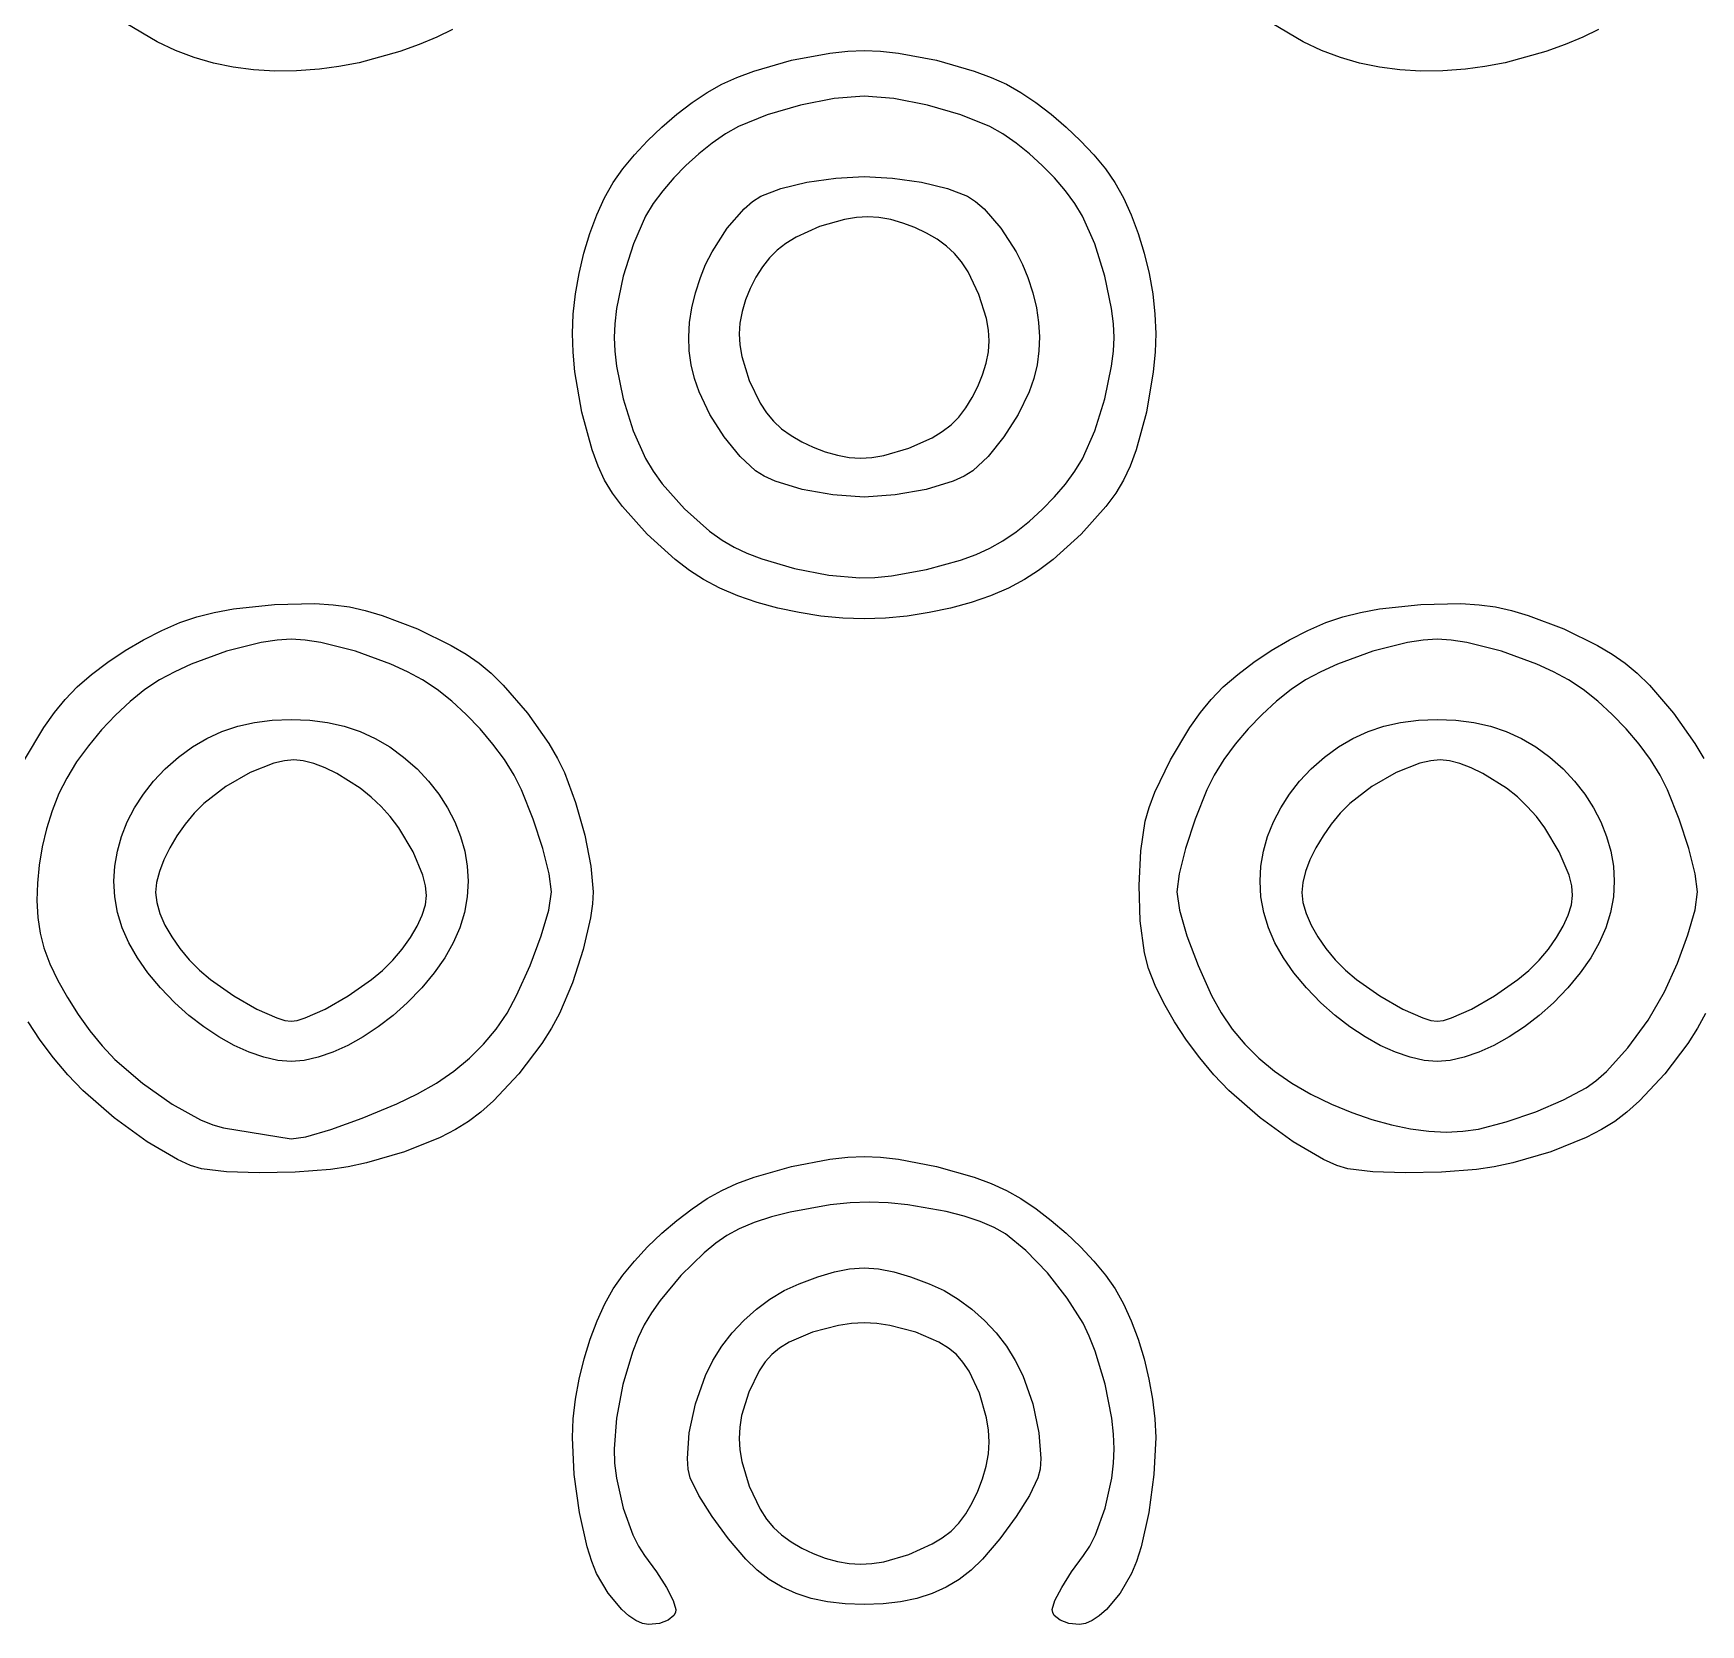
# Model space of a CAD drawing. Extents: x 94 to 886, y 19 to 528.
# Drawn here: x 454.2 to 684.8, y 18.6 to 238.7 of the extents above; entities that cross this region are included whole.
import ezdxf

# ---------------------------------------------------------------- set-up
doc = ezdxf.new("R2010")
doc.units = 0

msp = doc.modelspace()

# ---------------------------------------------------------------- linework, layer by layer
at = {"layer": 'Layer 1'}
for p, q in [((471.3451, 237.4841), (467.0686, 240.011546)), ((629.8667, 237.48415), (625.590252, 240.011596)), ((510.039842, 238.126133), (507.586427, 237.099608)), ((512.199318, 239.205041), (510.039842, 238.126133)), ((668.561486, 238.126183), (666.108084, 237.099658)), ((670.720942, 239.205091), (668.561486, 238.126183)), ((473.898581, 236.301006), (471.3451, 237.48411)), ((471.3451, 237.48411), (471.3451, 237.4841)), ((476.497041, 235.325447), (473.898581, 236.301006)), ((479.154305, 234.555125), (476.497041, 235.325447)), ((504.921824, 236.152571), (499.290068, 234.605372)), ((507.586427, 237.099608), (504.921824, 236.152571)), ((559.105659, 234.932139), (564.396756, 235.939035)), ((564.396756, 235.939035), (566.875413, 236.213185)), ((566.875413, 236.213185), (569.13515, 236.30884)), ((569.13515, 236.30884), (571.394881, 236.213185)), ((571.394881, 236.213185), (573.873534, 235.939035)), ((573.873534, 235.939035), (579.16463, 234.932139)), ((632.420185, 236.301056), (629.8667, 237.48416)), ((629.8667, 237.48416), (629.8667, 237.48415)), ((635.018655, 235.325497), (632.420185, 236.301056)), ((637.675931, 234.555175), (635.018655, 235.325497)), ((663.443487, 236.152621), (657.81172, 234.605422)), ((666.108084, 237.099658), (663.443487, 236.152621)), ((481.8842, 233.987735), (479.154305, 234.555125)), ((484.700551, 233.62097), (481.8842, 233.987735)), ((487.617184, 233.452523), (484.700551, 233.62097)), ((490.647925, 233.480089), (487.617184, 233.452523)), ((493.8066, 233.70136), (490.647925, 233.480089)), ((496.488422, 234.059416), (493.8066, 233.70136)), ((499.290068, 234.605372), (496.488422, 234.059416)), ((551.545707, 232.563647), (553.907807, 233.441934)), ((553.907807, 233.441934), (559.105659, 234.932139)), ((579.16463, 234.932139), (584.362486, 233.441934)), ((584.362486, 233.441934), (586.724589, 232.563647)), ((640.405837, 233.987785), (637.675931, 234.555175)), ((643.222195, 233.62102), (640.405837, 233.987785)), ((646.138827, 233.452573), (643.222195, 233.62102)), ((649.169554, 233.480139), (646.138827, 233.452573)), ((652.3282, 233.70141), (649.169554, 233.480139)), ((655.010053, 234.059466), (652.3282, 233.70141)), ((657.81172, 234.605422), (655.010053, 234.059466)), ((547.447846, 230.498988), (549.44915, 231.6222)), ((549.44915, 231.6222), (551.545707, 232.563647)), ((586.724589, 232.563647), (588.82115, 231.6222)), ((588.82115, 231.6222), (590.822469, 230.499004)), ((543.243691, 227.480351), (545.358829, 229.09979)), ((545.358829, 229.09979), (547.447846, 230.498988)), ((560.342664, 228.747639), (555.735165, 227.406019)), ((564.999481, 229.654144), (560.342664, 228.747639)), ((569.1351, 229.98708), (564.999481, 229.654144)), ((573.270712, 229.654144), (569.1351, 229.98708)), ((577.92754, 228.747639), (573.270712, 229.654144)), ((582.535048, 227.406019), (577.92754, 228.747639)), ((590.822469, 230.499004), (592.911499, 229.099815)), ((592.911499, 229.099815), (595.026647, 227.480381)), ((541.164026, 225.696415), (543.243691, 227.480351)), ((555.735165, 227.406019), (551.7475, 225.76774)), ((586.5227, 225.76774), (582.535048, 227.406019)), ((595.026647, 227.480381), (597.106319, 225.696445)), ((537.357485, 221.858032), (539.181427, 223.803727)), ((539.181427, 223.803727), (541.164026, 225.696415)), ((549.959903, 224.753605), (548.119728, 223.485586)), ((551.7475, 225.76774), (549.959903, 224.753605)), ((588.310285, 224.753611), (586.5227, 225.76774)), ((590.150452, 223.485594), (588.310285, 224.753611)), ((597.106319, 225.696445), (599.088919, 223.803754)), ((599.088919, 223.803754), (600.912854, 221.858052)), ((535.753796, 219.915075), (537.357485, 221.858032)), ((546.279583, 222.014451), (544.492077, 220.390969)), ((548.119728, 223.485586), (546.279583, 222.014451)), ((591.990588, 222.01446), (590.150452, 223.485594)), ((593.778082, 220.390976), (591.990588, 222.01446)), ((600.912854, 221.858052), (602.516529, 219.915086)), ((534.43195, 218.0306), (535.753796, 219.915075)), ((544.492077, 220.390969), (542.809818, 218.665908)), ((595.460322, 218.665913), (593.778082, 220.390976)), ((602.516529, 219.915086), (603.83835, 218.0306)), ((533.251297, 215.933418), (534.43195, 218.0306)), ((541.285413, 216.890037), (539.971471, 215.114125)), ((542.809818, 218.665908), (541.285413, 216.890037)), ((554.8374, 216.13824), (557.596506, 217.195465)), ((557.596506, 217.195465), (561.211849, 218.06124)), ((561.211849, 218.06124), (565.214317, 218.646222)), ((565.214317, 218.646222), (569.1348, 218.86107)), ((569.1348, 218.86107), (573.05526, 218.646222)), ((573.05526, 218.646222), (577.057729, 218.06124)), ((577.057729, 218.06124), (580.673083, 217.195465)), ((580.673083, 217.195465), (583.4322, 216.13824)), ((596.984697, 216.89004), (595.460322, 218.665913)), ((598.298593, 215.114126), (596.984697, 216.89004)), ((603.83835, 218.0306), (605.018949, 215.933437)), ((532.172722, 213.564738), (533.251297, 215.933418)), ((539.971471, 215.114125), (538.9206, 213.38894)), ((552.548035, 214.409715), (553.715719, 215.417632)), ((553.715719, 215.417632), (554.8374, 216.13824)), ((583.4322, 216.13824), (584.553917, 215.417645)), ((584.553917, 215.417645), (585.721627, 214.409738)), ((599.3494, 213.38894), (598.298593, 215.114126)), ((605.018949, 215.933437), (606.097467, 213.564771)), ((531.213189, 210.987326), (532.172722, 213.564738)), ((538.9206, 213.38894), (537.223021, 209.540588)), ((550.211573, 211.716191), (552.548035, 214.409715)), ((566.403997, 212.934633), (562.96554, 211.94564)), ((568.071443, 213.203907), (566.403997, 212.934633)), ((569.63588, 213.29786), (568.071443, 213.203907)), ((571.190098, 213.194042), (569.63588, 213.29786)), ((572.828249, 212.896495), (571.190098, 213.194042)), ((574.501023, 212.426082), (572.828249, 212.896495)), ((576.15911, 211.803665), (574.501023, 212.426082)), ((585.721627, 214.409738), (588.058111, 211.716221)), ((601.047039, 209.540602), (599.3494, 213.38894)), ((606.097467, 213.564771), (607.056949, 210.987365)), ((530.389664, 208.263944), (531.213189, 210.987326)), ((548.101831, 208.426141), (550.211573, 211.716191)), ((559.731428, 210.481912), (558.319413, 209.619219)), ((562.96554, 211.94564), (559.731428, 210.481912)), ((577.753199, 211.050107), (576.15911, 211.803665)), ((579.233981, 210.18627), (577.753199, 211.050107)), ((580.552144, 209.233017), (579.233981, 210.18627)), ((588.058111, 211.716221), (590.167835, 208.426164)), ((607.056949, 210.987365), (607.880437, 208.263985)), ((529.719112, 205.457356), (530.389664, 208.263944)), ((537.223021, 209.540588), (535.832841, 205.094041)), ((547.217549, 206.672568), (548.101831, 208.426141)), ((556.053786, 207.626917), (555.066029, 206.354814)), ((557.11258, 208.69448), (556.053786, 207.626917)), ((558.319413, 209.619219), (557.11258, 208.69448)), ((581.65838, 208.21121), (580.552144, 209.233017)), ((582.616561, 207.046548), (581.65838, 208.21121)), ((590.167835, 208.426164), (591.052094, 206.672581)), ((602.437262, 205.094056), (601.047039, 209.540602)), ((607.880437, 208.263985), (608.550978, 205.457394)), ((529.218499, 202.630327), (529.719112, 205.457356)), ((546.49263, 204.90804), (547.217549, 206.672568)), ((555.066029, 206.354814), (554.170926, 204.925762)), ((583.510465, 205.683868), (582.616561, 207.046548)), ((585.027178, 202.562743), (583.510465, 205.683868)), ((591.052094, 206.672581), (591.77698, 204.90804)), ((608.550978, 205.457394), (609.051614, 202.630357)), ((535.832841, 205.094041), (534.893526, 200.599894)), ((545.805086, 202.773121), (546.49263, 204.90804)), ((553.390094, 203.387353), (552.74515, 201.787178)), ((554.170926, 204.925762), (553.390094, 203.387353)), ((591.77698, 204.90804), (592.464622, 202.773137)), ((603.376605, 200.599902), (602.437262, 205.094056)), ((528.90479, 199.845621), (529.218499, 202.630327)), ((544.999415, 198.672169), (545.307375, 200.696803)), ((545.307375, 200.696803), (545.805086, 202.773121)), ((552.74515, 201.787178), (552.257711, 200.17283)), ((586.051992, 199.2444), (585.027178, 202.562743)), ((592.464622, 202.773137), (592.962404, 200.69683)), ((592.962404, 200.69683), (593.270406, 198.672201)), ((609.051614, 202.630357), (609.36539, 199.845637)), ((528.79495, 197.166), (528.90479, 199.845621)), ((534.637775, 198.50703), (534.54854, 196.60874)), ((534.893526, 200.599894), (534.637775, 198.50703)), ((544.881126, 196.6923), (544.999415, 198.672169)), ((551.949396, 198.5919), (551.84182, 197.09198)), ((552.257711, 200.17283), (551.949396, 198.5919)), ((586.331022, 197.635201), (586.051992, 199.2444)), ((593.270406, 198.672201), (593.388708, 196.692334)), ((603.632362, 198.507034), (603.376605, 200.599902)), ((603.7216, 196.60874), (603.632362, 198.507034)), ((609.36539, 199.845637), (609.47535, 197.166)), ((528.883894, 194.593555), (528.79495, 197.166)), ((534.54854, 196.60874), (534.637519, 194.710955)), ((544.952429, 194.75028), (544.881126, 196.6923)), ((551.84182, 197.09198), (551.939174, 195.582194)), ((586.320799, 194.625495), (586.42838, 196.12541)), ((586.42838, 196.12541), (586.331022, 197.635201)), ((593.388708, 196.692334), (593.31739, 194.750311)), ((603.632362, 194.710478), (603.7216, 196.60874)), ((609.47535, 197.166), (609.387584, 194.593558)), ((529.142967, 191.865049), (528.883894, 194.593555)), ((534.637519, 194.710955), (534.892534, 192.619476)), ((545.213242, 192.839192), (544.952429, 194.75028)), ((551.939174, 195.582194), (552.218193, 193.973007)), ((552.218193, 193.973007), (553.24298, 190.654701)), ((586.01247, 193.044577), (586.320799, 194.625495)), ((593.31739, 194.750311), (593.056533, 192.839216)), ((603.376605, 192.617629), (603.632362, 194.710478)), ((609.387584, 194.593558), (609.129056, 191.865054)), ((530.09845, 186.272721), (529.142967, 191.865049)), ((534.892534, 192.619476), (535.829152, 188.130361)), ((545.663486, 190.952118), (545.213242, 192.839192)), ((584.880046, 189.830091), (585.525012, 191.430246)), ((585.525012, 191.430246), (586.01247, 193.044577)), ((593.056533, 192.839216), (592.606216, 190.952131)), ((602.437262, 188.123476), (603.376605, 192.617629)), ((609.129056, 191.865054), (608.17335, 186.272729)), ((546.30308, 189.08214), (545.663486, 190.952118)), ((553.24298, 190.654701), (554.759685, 187.53361)), ((584.099192, 188.291701), (584.880046, 189.830091)), ((592.606216, 190.952131), (591.96652, 189.08214)), ((535.829152, 188.130361), (537.215347, 183.691235)), ((547.811615, 185.955245), (546.30308, 189.08214)), ((554.759685, 187.53361), (555.653601, 186.170941)), ((582.216299, 185.590571), (583.20407, 186.862665)), ((583.20407, 186.862665), (584.099192, 188.291701)), ((591.96652, 189.08214), (590.457985, 185.955251)), ((601.047039, 183.676906), (602.437262, 188.123476)), ((531.515296, 181.054758), (530.09845, 186.272721)), ((549.787671, 182.851506), (547.811615, 185.955245)), ((555.653601, 186.170941), (556.61181, 185.00628)), ((556.61181, 185.00628), (557.718049, 183.984468)), ((579.950614, 183.598256), (581.15741, 184.523)), ((581.15741, 184.523), (581.1575, 184.52301)), ((581.1575, 184.52301), (582.216299, 185.590571)), ((590.457985, 185.955251), (588.481929, 182.851514)), ((608.17335, 186.272729), (606.755494, 181.054764)), ((537.215347, 183.691235), (538.90807, 179.85194)), ((551.974862, 180.129684), (549.787671, 182.851506)), ((557.718049, 183.984468), (559.036214, 183.031203)), ((559.036214, 183.031203), (560.516995, 182.167348)), ((575.304591, 181.27179), (578.538637, 182.735553)), ((578.538637, 182.735553), (579.950614, 183.598256)), ((588.481929, 182.851514), (586.294738, 180.12969)), ((599.3494, 179.82854), (601.047039, 183.676906)), ((532.351072, 178.794207), (531.515296, 181.054758)), ((554.1168, 178.14854), (551.974862, 180.129684)), ((560.516995, 182.167348), (562.111084, 181.41377)), ((562.111084, 181.41377), (563.769169, 180.791333)), ((563.769169, 180.791333), (565.441942, 180.320903)), ((565.441942, 180.320903), (567.080092, 180.023343)), ((567.080092, 180.023343), (568.63431, 179.91952)), ((568.63431, 179.91952), (570.198746, 180.013478)), ((570.198746, 180.013478), (571.86618, 180.282763)), ((571.86618, 180.282763), (575.304591, 181.27179)), ((586.294738, 180.12969), (584.1528, 178.14854)), ((606.755494, 181.054764), (605.919279, 178.794211)), ((533.2474, 176.8769), (532.351072, 178.794207)), ((538.90807, 179.85194), (539.944841, 178.133264)), ((539.944841, 178.133264), (541.223349, 176.366888)), ((555.312466, 177.422345), (554.1161, 178.14854)), ((554.1161, 178.14854), (554.1168, 178.14854)), ((584.1528, 178.14854), (582.956464, 177.422345)), ((596.984702, 176.327481), (598.298595, 178.10338)), ((598.298595, 178.10338), (599.3494, 179.82854)), ((605.919279, 178.794211), (605.02275, 176.8769)), ((534.332305, 175.092879), (533.2474, 176.8769)), ((541.223349, 176.366888), (544.304617, 172.892291)), ((556.826574, 176.744871), (555.312466, 177.422345)), ((560.561639, 175.595393), (556.826574, 176.744871)), ((564.828534, 174.81872), (560.561639, 175.595393)), ((577.707315, 175.595393), (573.440426, 174.81872)), ((581.442371, 176.744871), (577.707315, 175.595393)), ((582.956464, 177.422345), (581.442371, 176.744871)), ((595.460333, 174.551614), (596.984702, 176.327481)), ((605.02275, 176.8769), (603.937873, 175.092864)), ((535.708486, 173.214309), (534.332305, 175.092879)), ((539.110071, 169.39927), (535.708486, 173.214309)), ((569.1345, 174.53347), (564.828534, 174.81872)), ((573.440426, 174.81872), (569.1345, 174.53347)), ((593.778098, 172.826554), (595.460333, 174.551614)), ((602.561705, 173.214281), (599.160112, 169.399225)), ((603.937873, 175.092864), (602.561705, 173.214281)), ((544.304617, 172.892291), (547.749962, 169.830669)), ((590.150469, 169.731945), (591.990606, 171.203073)), ((591.990606, 171.203073), (593.778098, 172.826554)), ((543.002946, 165.883271), (539.110071, 169.39927)), ((547.749962, 169.830669), (549.483566, 168.580511)), ((549.483566, 168.580511), (551.15747, 167.58454)), ((586.5227, 167.44984), (588.310297, 168.463943)), ((588.310297, 168.463943), (590.150469, 169.731945)), ((599.160112, 169.399225), (595.267214, 165.883231)), ((551.15747, 167.58454), (552.936467, 166.752358)), ((552.936467, 166.752358), (554.971344, 165.971604)), ((582.489427, 165.819966), (584.630184, 166.604365)), ((584.630184, 166.604365), (586.52267, 167.44977)), ((586.52267, 167.44977), (586.5227, 167.44984)), ((544.993239, 164.378501), (543.002946, 165.883271)), ((546.9379, 163.1178), (544.993239, 164.378501)), ((554.971344, 165.971604), (559.523275, 164.633999)), ((559.523275, 164.633999), (564.242328, 163.71097)), ((572.91739, 163.630665), (577.757837, 164.501833)), ((577.757837, 164.501833), (582.489427, 165.819966)), ((593.276913, 164.378477), (591.33225, 163.1178)), ((595.267214, 165.883231), (593.276913, 164.378477)), ((546.93795, 163.1178), (546.9379, 163.1178)), ((549.163546, 161.948088), (546.93795, 163.1178)), ((551.648987, 160.893479), (549.163546, 161.948088)), ((564.242328, 163.71097), (568.55757, 163.34176)), ((568.55757, 163.34176), (570.640558, 163.404974)), ((570.640558, 163.404974), (572.91739, 163.630665)), ((589.106664, 161.948088), (586.621235, 160.893479)), ((591.33225, 163.1178), (589.106664, 161.948088)), ((481.92304, 159.072068), (487.597072, 159.695096)), ((487.597072, 159.695096), (493.171599, 159.800911)), ((493.171599, 159.800911), (495.705076, 159.645841)), ((495.705076, 159.645841), (497.95391, 159.34464)), ((497.95391, 159.34464), (500.137607, 158.85674)), ((554.342785, 159.966566), (551.648987, 160.893479)), ((557.193456, 159.179944), (554.342785, 159.966566)), ((560.149514, 158.546205), (557.193456, 159.179944)), ((581.076786, 159.179944), (578.12074, 158.546205)), ((583.927446, 159.966566), (581.076786, 159.179944)), ((586.621235, 160.893479), (583.927446, 159.966566)), ((640.444959, 159.072088), (646.11905, 159.695116)), ((646.11905, 159.695116), (651.693616, 159.800931)), ((651.693616, 159.800931), (654.22709, 159.645861)), ((654.22709, 159.645861), (656.4759, 159.34466)), ((656.4759, 159.34466), (658.659574, 158.85676)), ((471.990157, 156.088207), (474.478416, 157.167626)), ((474.478416, 157.167626), (476.84221, 157.9767)), ((476.84221, 157.9767), (479.26518, 158.580622)), ((479.26518, 158.580622), (481.92304, 159.072068)), ((500.137607, 158.85674), (502.484414, 158.166516)), ((502.484414, 158.166516), (507.373352, 156.306774)), ((563.159473, 158.077942), (560.149514, 158.546205)), ((566.171847, 157.787749), (563.159473, 158.077942)), ((569.13515, 157.68822), (566.171847, 157.787749)), ((572.098436, 157.787749), (569.13515, 157.68822)), ((575.110795, 158.077942), (572.098436, 157.787749)), ((578.12074, 158.546205), (575.110795, 158.077942)), ((630.51205, 156.088227), (633.000306, 157.167646)), ((633.000306, 157.167646), (635.3641, 157.97672)), ((635.3641, 157.97672), (637.787079, 158.580642)), ((637.787079, 158.580642), (640.444959, 159.072088)), ((658.659574, 158.85676), (661.006369, 158.166536)), ((661.006369, 158.166536), (665.8953, 156.306794)), ((466.939044, 153.305682), (469.452133, 154.785281)), ((469.452133, 154.785281), (471.990157, 156.088207)), ((487.942915, 154.750119), (485.764416, 154.421755)), ((489.87459, 154.86469), (487.942915, 154.750119)), ((491.806254, 154.750119), (489.87459, 154.86469)), ((493.984744, 154.421755), (491.806254, 154.750119)), ((507.373352, 156.306774), (512.03272, 154.020767)), ((625.46095, 153.305702), (627.974031, 154.785301)), ((627.974031, 154.785301), (630.51205, 156.088227)), ((646.464662, 154.750199), (644.286181, 154.421835)), ((648.3963, 154.86477), (646.464662, 154.750199)), ((650.327937, 154.750199), (648.3963, 154.86477)), ((652.506419, 154.421835), (650.327937, 154.750199)), ((665.8953, 156.306794), (670.554656, 154.020787)), ((464.525587, 151.696249), (466.939044, 153.305682)), ((480.965316, 153.215735), (476.074028, 151.430805)), ((485.764416, 154.421755), (480.965316, 153.215735)), ((498.783834, 153.215735), (493.984744, 154.421755)), ((503.675127, 151.430805), (498.783834, 153.215735)), ((512.03272, 154.020767), (514.092562, 152.797713)), ((514.092562, 152.797713), (515.87451, 151.56385)), ((623.047506, 151.696269), (625.46095, 153.305702)), ((639.487075, 153.215815), (634.595756, 151.430885)), ((644.286181, 154.421835), (639.487075, 153.215815)), ((657.305525, 153.215815), (652.506419, 154.421835)), ((662.196844, 151.430885), (657.305525, 153.215815)), ((670.554656, 154.020787), (672.614482, 152.797733)), ((672.614482, 152.797733), (674.3964, 151.56387)), ((460.296371, 148.275221), (462.286464, 150.003817)), ((462.286464, 150.003817), (464.525587, 151.696249)), ((473.780294, 150.378803), (471.68729, 149.25114)), ((476.074028, 151.430805), (473.780294, 150.378803)), ((505.96887, 150.378803), (503.675127, 151.430805)), ((508.06189, 149.25114), (505.96887, 150.378803)), ((515.87451, 151.56385), (517.531961, 150.179878)), ((517.531961, 150.179878), (519.235014, 148.526595)), ((618.818331, 148.275241), (620.8084, 150.003837)), ((620.8084, 150.003837), (623.047506, 151.696269)), ((632.302009, 150.378883), (630.209, 149.25122)), ((634.595756, 151.430885), (632.302009, 150.378883)), ((664.490591, 150.378883), (662.196844, 151.430885)), ((666.5836, 149.25122), (664.490591, 150.378883)), ((674.3964, 151.56387), (676.053858, 150.179898)), ((676.053858, 150.179898), (677.756911, 148.526615)), ((458.63001, 146.5573), (460.296371, 148.275221)), ((469.669626, 147.911401), (467.621407, 146.268337)), ((471.68729, 149.25114), (469.669626, 147.911401)), ((510.063071, 147.927875), (508.06189, 149.25114)), ((512.093739, 146.31519), (510.063071, 147.927875)), ((519.235014, 148.526595), (522.583976, 144.660426)), ((617.152, 146.55732), (618.818331, 148.275241)), ((628.207805, 147.92795), (626.177131, 146.315266)), ((630.209, 149.25122), (628.207805, 147.92795)), ((668.584795, 147.927955), (666.5836, 149.25122)), ((670.615469, 146.31527), (668.584795, 147.927955)), ((677.756911, 148.526615), (681.105862, 144.660446)), ((457.148893, 144.728427), (458.63001, 146.5573)), ((467.621407, 146.268337), (465.597509, 144.383971)), ((514.097742, 144.475429), (512.093739, 146.31519)), ((615.670826, 144.728447), (617.152, 146.55732)), ((626.177131, 146.315266), (624.173129, 144.475508)), ((672.619471, 144.475509), (670.615469, 146.31527)), ((455.689699, 142.681801), (457.148893, 144.728427)), ((465.597509, 144.383971), (463.652807, 142.320326)), ((482.509156, 142.842173), (484.824367, 143.355606)), ((484.824367, 143.355606), (487.274678, 143.659484)), ((487.274678, 143.659484), (489.87464, 143.75951)), ((489.87464, 143.75951), (492.474577, 143.659484)), ((492.474577, 143.659484), (494.924865, 143.355606)), ((494.924865, 143.355606), (497.240056, 142.842173)), ((516.018925, 142.470933), (514.097742, 144.475429)), ((522.583976, 144.660426), (525.533505, 140.461994)), ((614.211505, 142.681821), (615.670826, 144.728447)), ((624.173129, 144.475508), (622.25195, 142.471016)), ((641.030821, 142.842253), (643.34603, 143.355686)), ((643.34603, 143.355686), (645.796339, 143.659564)), ((645.796339, 143.659564), (648.3963, 143.75959)), ((648.3963, 143.75959), (650.99629, 143.659564)), ((650.99629, 143.659564), (653.446612, 143.355686)), ((653.446612, 143.355686), (655.761823, 142.842253)), ((674.54065, 142.471012), (672.619471, 144.475509)), ((681.105862, 144.660446), (684.055383, 140.462014)), ((452.98691, 138.211845), (455.689699, 142.681801)), ((463.652807, 142.320326), (461.842179, 140.139427)), ((476.228621, 139.987534), (478.225833, 141.163839)), ((478.225833, 141.163839), (480.314495, 142.113485)), ((480.314495, 142.113485), (482.509156, 142.842173)), ((497.240056, 142.842173), (499.434701, 142.113485)), ((499.434701, 142.113485), (501.523351, 141.163839)), ((501.523351, 141.163839), (503.520557, 139.987534)), ((517.801135, 140.364043), (516.018925, 142.470933)), ((611.508412, 138.211865), (614.211505, 142.681821)), ((622.25195, 142.471016), (620.469746, 140.364131)), ((634.750289, 139.987614), (636.747502, 141.163919)), ((636.747502, 141.163919), (638.836163, 142.113565)), ((638.836163, 142.113565), (641.030821, 142.842253)), ((655.761823, 142.842253), (657.956475, 142.113565)), ((657.956475, 142.113565), (660.045124, 141.163919)), ((660.045124, 141.163919), (662.042325, 139.987614)), ((676.322854, 140.364123), (674.54065, 142.471012)), ((461.842179, 140.139427), (460.2205, 137.903297)), ((472.45034, 136.93214), (474.308306, 138.578868)), ((474.308306, 138.578868), (476.228621, 139.987534)), ((503.520557, 139.987534), (505.440869, 138.578868)), ((505.440869, 138.578868), (507.29884, 136.93214)), ((519.388218, 138.217103), (517.801135, 140.364043)), ((525.533505, 140.461994), (526.737267, 138.393383)), ((526.737267, 138.393383), (527.69571, 136.42795)), ((620.469746, 140.364131), (618.882669, 138.217193)), ((630.972, 136.93222), (632.829972, 138.578948)), ((632.829972, 138.578948), (634.750289, 139.987614)), ((662.042325, 139.987614), (663.962632, 138.578948)), ((663.962632, 138.578948), (665.8206, 136.93222)), ((677.909931, 138.217183), (676.322854, 140.364123)), ((684.055383, 140.462014), (685.259146, 138.393403)), ((460.2205, 137.903297), (458.842645, 135.67396)), ((470.857165, 135.247523), (472.45034, 136.93214)), ((484.224996, 136.41981), (480.858489, 134.496781)), ((487.501385, 137.719162), (484.224996, 136.41981)), ((488.977943, 138.072941), (487.501385, 137.719162)), ((490.27856, 138.19638), (488.977943, 138.072941)), ((491.570911, 138.064987), (490.27856, 138.19638)), ((493.02382, 137.688411), (491.570911, 138.064987)), ((494.587808, 137.093055), (493.02382, 137.688411)), ((496.213396, 136.305324), (494.587808, 137.093055)), ((499.451454, 134.25835), (496.213396, 136.305324)), ((507.29884, 136.93214), (508.892023, 135.247523)), ((520.724021, 136.092455), (519.388218, 138.217103)), ((521.75239, 134.05244), (520.724021, 136.092455)), ((527.69571, 136.42795), (529.238762, 132.286432)), ((609.342714, 133.700561), (611.508412, 138.211865)), ((617.54687, 136.092543), (616.5185, 134.05252)), ((618.882669, 138.217193), (617.54687, 136.092543)), ((629.378868, 135.247603), (630.972, 136.93222)), ((642.746662, 136.41989), (639.380139, 134.496861)), ((646.023055, 137.719242), (642.746662, 136.41989)), ((647.499603, 138.073021), (646.023055, 137.719242)), ((648.8002, 138.19646), (647.499603, 138.073021)), ((650.09258, 138.065067), (648.8002, 138.19646)), ((651.545511, 137.688491), (650.09258, 138.065067)), ((653.109514, 137.093135), (651.545511, 137.688491)), ((654.735113, 136.305404), (653.109514, 137.093135)), ((657.973183, 134.25843), (654.735113, 136.305404)), ((665.8206, 136.93222), (667.413761, 135.247603)), ((679.24573, 136.092535), (677.909931, 138.217183)), ((680.2741, 134.05252), (679.24573, 136.092535)), ((458.842645, 135.67396), (457.76349, 133.51344)), ((469.450627, 133.455344), (470.857165, 135.247523)), ((480.858489, 134.496781), (477.81096, 132.14853)), ((500.964966, 133.051915), (499.451454, 134.25835)), ((508.892023, 135.247523), (510.298576, 133.455351)), ((523.363682, 129.972781), (521.75239, 134.05244)), ((616.5185, 134.05252), (614.907248, 129.972846)), ((627.972348, 133.455424), (629.378868, 135.247603)), ((639.380139, 134.496861), (636.3326, 132.14861)), ((659.486699, 133.051995), (657.973183, 134.25843)), ((667.413761, 135.247603), (668.820294, 133.455431)), ((681.885352, 129.972861), (680.2741, 134.05252)), ((457.76349, 133.51344), (456.833676, 131.129538)), ((467.229251, 129.618035), (468.238673, 131.573037)), ((468.238673, 131.573037), (469.450627, 133.455344)), ((477.81096, 132.14853), (476.470957, 130.805713)), ((502.34216, 131.75872), (500.964966, 133.051915)), ((503.601042, 130.34556), (502.34216, 131.75872)), ((510.298576, 133.455351), (511.51055, 131.573054)), ((511.51055, 131.573054), (512.519992, 129.618061)), ((529.238762, 132.286432), (530.502371, 127.795504)), ((608.0144, 129.70102), (608.555135, 131.602251)), ((608.555135, 131.602251), (609.342714, 133.700561)), ((625.750963, 129.618115), (626.760396, 131.573117)), ((626.760396, 131.573117), (627.972348, 133.455424)), ((636.3326, 132.14861), (634.992626, 130.805793)), ((660.8639, 131.7588), (659.486699, 133.051995)), ((662.122756, 130.34564), (660.8639, 131.7588)), ((668.820294, 133.455431), (670.032248, 131.573134)), ((670.032248, 131.573134), (671.041675, 129.618141)), ((456.833676, 131.129538), (456.067138, 128.666443)), ((466.43031, 127.607771), (467.229251, 129.618035)), ((475.220853, 129.305713), (474.08801, 127.699041)), ((476.470957, 130.805713), (475.220853, 129.305713)), ((504.775467, 128.795318), (503.601042, 130.34556)), ((512.519992, 129.618061), (513.318954, 127.607803)), ((524.683202, 125.950354), (523.363682, 129.972781)), ((607.396423, 125.596392), (608.0144, 129.70102)), ((614.907248, 129.972846), (613.587737, 125.950415)), ((624.952003, 127.607851), (625.750963, 129.618115)), ((633.742544, 129.305793), (632.609715, 127.699121)), ((634.992626, 130.805793), (633.742544, 129.305793)), ((663.297164, 128.795398), (662.122756, 130.34564)), ((671.041675, 129.618141), (671.840623, 127.607883)), ((683.204862, 125.950434), (681.885352, 129.972861)), ((456.067138, 128.666443), (455.468653, 126.15964)), ((465.849798, 125.559678), (466.43031, 127.607771)), ((474.08801, 127.699041), (473.099786, 126.036205)), ((506.768132, 125.485626), (504.775467, 128.795318)), ((513.318954, 127.607803), (513.899485, 125.55971)), ((530.502371, 127.795504), (531.356152, 123.496498)), ((624.37147, 125.559758), (624.952003, 127.607851)), ((632.609715, 127.699121), (631.6215, 126.036285)), ((665.289812, 125.485706), (663.297164, 128.795398)), ((671.840623, 127.607883), (672.421144, 125.55979)), ((455.468653, 126.15964), (455.042998, 123.644612)), ((465.495662, 123.49119), (465.849798, 125.559678)), ((473.099786, 126.036205), (472.283542, 124.367716)), ((508.114527, 122.233732), (506.768132, 125.485626)), ((513.899485, 125.55971), (514.253634, 123.491213)), ((525.574777, 122.448545), (524.683202, 125.950354)), ((607.170312, 120.799062), (607.396423, 125.596392)), ((613.587737, 125.950415), (612.696158, 122.448612)), ((624.017318, 123.49127), (624.37147, 125.559758)), ((631.6215, 126.036285), (630.80526, 124.367796)), ((666.636205, 122.233812), (665.289812, 125.485706)), ((672.421144, 125.55979), (672.775286, 123.491293)), ((684.096442, 122.448625), (683.204862, 125.950434)), ((455.042998, 123.644612), (454.794949, 121.156844)), ((465.37585, 121.41974), (465.495662, 123.49119)), ((471.666636, 122.744084), (471.276429, 121.215819)), ((472.283542, 124.367716), (471.666636, 122.744084)), ((508.481113, 120.755735), (508.114527, 122.233732)), ((514.253634, 123.491213), (514.37345, 121.41974)), ((525.90223, 119.93074), (525.574777, 122.448545)), ((531.356152, 123.496498), (531.66972, 119.93075)), ((612.696158, 122.448612), (612.3687, 119.93082)), ((623.8975, 121.41982), (624.017318, 123.49127)), ((630.188356, 122.744164), (629.798149, 121.215899)), ((630.80526, 124.367796), (630.188356, 122.744164)), ((667.002792, 120.755815), (666.636205, 122.233812)), ((672.775286, 123.491293), (672.8951, 121.41982)), ((684.4239, 119.93082), (684.096442, 122.448625)), ((454.794949, 121.156844), (454.729283, 118.73182)), ((465.503491, 119.232154), (465.37585, 121.41974)), ((471.276429, 121.215819), (471.14028, 119.83343)), ((508.60902, 119.44372), (508.481113, 120.755735)), ((514.37345, 121.41974), (514.245809, 119.232166)), ((525.521485, 117.394887), (525.90223, 119.93074)), ((531.66972, 119.93075), (531.574229, 118.266459)), ((607.33902, 115.905812), (607.170312, 120.799062)), ((612.3687, 119.93082), (612.749433, 117.395006)), ((624.02514, 119.232234), (623.8975, 121.41982)), ((629.798149, 121.215899), (629.662, 119.83351)), ((667.1307, 119.4438), (667.002792, 120.755815)), ((672.8951, 121.41982), (672.76746, 119.232246)), ((684.063175, 117.435717), (684.4239, 119.93082)), ((454.729283, 118.73182), (454.850778, 116.405024)), ((465.888699, 117.082712), (465.503491, 119.232154)), ((471.14028, 119.83343), (471.294751, 118.454236)), ((471.294751, 118.454236), (471.737699, 116.942107)), ((508.009779, 116.706764), (508.454018, 118.145423)), ((508.454018, 118.145423), (508.60902, 119.44372)), ((514.245809, 119.232166), (513.860601, 117.082735)), ((531.574229, 118.266459), (531.300551, 116.338408)), ((624.410347, 117.082792), (624.02514, 119.232234)), ((629.662, 119.83351), (629.816474, 118.454316)), ((629.816474, 118.454316), (630.259431, 116.942187)), ((666.531467, 116.706844), (666.975701, 118.145503)), ((666.975701, 118.145503), (667.1307, 119.4438)), ((672.76746, 119.232246), (672.382255, 117.082815)), ((454.850778, 116.405024), (455.16421, 114.21194)), ((466.534901, 114.964573), (465.888699, 117.082712)), ((471.737699, 116.942107), (472.43843, 115.345681)), ((472.43843, 115.345681), (473.366249, 113.713596)), ((507.307453, 115.175497), (508.009779, 116.706764)), ((513.860601, 117.082735), (513.214399, 114.964607)), ((524.484809, 113.84404), (525.521485, 117.394887)), ((531.300551, 116.338408), (530.295385, 111.96719)), ((607.9055, 111.51342), (607.33902, 115.905812)), ((612.749433, 117.395006), (613.786087, 113.844165)), ((625.056549, 114.964653), (624.410347, 117.082792)), ((630.259431, 116.942187), (630.960173, 115.345761)), ((630.960173, 115.345761), (631.888, 113.713676)), ((665.829147, 115.175577), (666.531467, 116.706844)), ((672.382255, 117.082815), (671.736056, 114.964687)), ((683.081, 113.995696), (684.063175, 117.435717)), ((455.16421, 114.21194), (455.697411, 112.199729)), ((467.445526, 112.870898), (466.534901, 114.964573)), ((473.366249, 113.713596), (474.49046, 112.094491)), ((505.253145, 112.026154), (506.378191, 113.599376)), ((506.378191, 113.599376), (507.307453, 115.175497)), ((513.214399, 114.964607), (512.303774, 112.870939)), ((522.950535, 109.749068), (524.484809, 113.84404)), ((613.786087, 113.844165), (615.320348, 109.749176)), ((625.967175, 112.870978), (625.056549, 114.964653)), ((631.888, 113.713676), (633.012215, 112.094571)), ((663.774836, 112.026234), (664.899887, 113.599456)), ((664.899887, 113.599456), (665.829147, 115.175577)), ((671.736056, 114.964687), (670.825438, 112.871019)), ((681.627375, 110.064712), (683.081, 113.995696)), ((455.697411, 112.199729), (456.532604, 109.99652)), ((468.624001, 110.794846), (467.445526, 112.870898)), ((470.073753, 108.72958), (468.624001, 110.794846)), ((474.49046, 112.094491), (475.780369, 110.537002)), ((503.963463, 110.503585), (505.253145, 112.026154)), ((511.125299, 110.79489), (509.675547, 108.729618)), ((512.303774, 112.870939), (511.125299, 110.79489)), ((530.295385, 111.96719), (528.807737, 107.369428)), ((608.481947, 109.352564), (607.9055, 111.51342)), ((627.145654, 110.794926), (625.967175, 112.870978)), ((628.595416, 108.72966), (627.145654, 110.794926)), ((633.012215, 112.094571), (634.302119, 110.537082)), ((662.485139, 110.503665), (663.774836, 112.026234)), ((669.64697, 110.79497), (668.197227, 108.729698)), ((670.825438, 112.871019), (669.64697, 110.79497)), ((456.532604, 109.99652), (457.627365, 107.673845)), ((471.79821, 106.668257), (470.073753, 108.72958)), ((475.780369, 110.537002), (477.205281, 109.089769)), ((477.205281, 109.089769), (478.7345, 107.80143)), ((501.0148, 107.80142), (502.540298, 109.079423)), ((502.540298, 109.079423), (503.963463, 110.503585)), ((509.675547, 108.729618), (507.95109, 106.668282)), ((521.077, 105.58084), (522.950535, 109.749068)), ((609.390553, 106.999455), (608.481947, 109.352564)), ((615.320348, 109.749176), (617.1939, 105.58092)), ((630.319888, 106.668337), (628.595416, 108.72966)), ((634.302119, 110.537082), (635.727013, 109.089849)), ((635.727013, 109.089849), (637.2562, 107.80151)), ((659.5364, 107.8015), (661.061945, 109.079503)), ((661.061945, 109.079503), (662.485139, 110.503665)), ((668.197227, 108.729698), (666.472779, 106.668362)), ((679.8523, 106.09672), (681.627375, 110.064712)), ((457.627365, 107.673845), (458.939269, 105.303234)), ((473.8008, 104.60404), (471.79821, 106.668257)), ((478.7345, 107.80143), (481.962938, 105.563028)), ((497.786212, 105.563028), (501.0147, 107.80143)), ((501.0147, 107.80143), (501.0148, 107.80142)), ((507.95109, 106.668282), (505.9485, 104.60404)), ((528.807737, 107.369428), (526.99112, 103.09745)), ((610.591589, 104.518828), (609.390553, 106.999455)), ((632.3225, 104.60412), (630.319888, 106.668337)), ((637.2562, 107.80151), (640.484639, 105.563108)), ((656.307975, 105.563108), (659.5364, 107.80151)), ((659.5364, 107.80151), (659.5364, 107.8015)), ((666.472779, 106.668362), (664.4702, 104.60412)), ((677.581766, 102.173402), (679.8523, 106.09672)), ((458.939269, 105.303234), (460.42589, 102.956217)), ((473.8009, 104.60404), (473.8008, 104.60404)), ((475.76064, 102.8474), (473.8009, 104.60404)), ((481.962938, 105.563028), (485.139454, 103.729955)), ((494.609679, 103.729955), (497.786212, 105.563028)), ((505.9485, 104.60404), (503.988745, 102.8474)), ((519.75444, 103.177137), (521.077, 105.58084)), ((612.045325, 101.975421), (610.591589, 104.518828)), ((617.1939, 105.58092), (618.514651, 103.181806)), ((634.28224, 102.84748), (632.3225, 104.60412)), ((632.3225, 104.60412), (632.3225, 104.60412)), ((640.484639, 105.563108), (643.661187, 103.730035)), ((653.13145, 103.730035), (656.307975, 105.563108)), ((664.4702, 104.60412), (662.510427, 102.84748)), ((455.190267, 99.43395), (453.523561, 101.975401)), ((460.42589, 102.956217), (462.044804, 100.704325)), ((477.806645, 101.265791), (475.76064, 102.8474)), ((485.139454, 103.729955), (487.898518, 102.491385)), ((487.898518, 102.491385), (489.007277, 102.154155)), ((489.007277, 102.154155), (489.8746, 102.03649)), ((489.8746, 102.03649), (490.741893, 102.154155)), ((490.741893, 102.154155), (491.850631, 102.491385)), ((491.850631, 102.491385), (494.609679, 103.729955)), ((503.988745, 102.8474), (501.942727, 101.265791)), ((518.228287, 100.935243), (519.75444, 103.177137)), ((526.99112, 103.09745), (525.890571, 101.075624)), ((613.712033, 99.43397), (612.045325, 101.975421)), ((618.514651, 103.181806), (620.041811, 100.939885)), ((636.328242, 101.265871), (634.28224, 102.84748)), ((643.661187, 103.730035), (646.420267, 102.491465)), ((646.420267, 102.491465), (647.529013, 102.154235)), ((647.529013, 102.154235), (648.3963, 102.03657)), ((648.3963, 102.03657), (649.263616, 102.154235)), ((649.263616, 102.154235), (650.372375, 102.491465)), ((650.372375, 102.491465), (653.13145, 103.730035)), ((662.510427, 102.84748), (660.4644, 101.265871)), ((674.779125, 98.364072), (677.581766, 102.173402)), ((685.513, 103.09747), (684.412463, 101.075644)), ((457.03021, 96.959192), (455.190267, 99.43395)), ((462.044804, 100.704325), (463.753586, 98.619089)), ((479.902851, 99.877456), (477.806645, 101.265791)), ((482.013195, 98.700636), (479.902851, 99.877456)), ((499.846511, 99.877456), (497.73616, 98.700636)), ((501.942727, 101.265791), (499.846511, 99.877456)), ((516.493333, 98.850455), (518.228287, 100.935243)), ((525.890571, 101.075624), (524.553178, 98.975943)), ((615.551984, 96.959212), (613.712033, 99.43397)), ((620.041811, 100.939885), (621.779437, 98.851486)), ((638.424446, 99.877536), (636.328242, 101.265871)), ((640.534787, 98.700716), (638.424446, 99.877536)), ((658.368179, 99.877536), (656.257825, 98.700716)), ((660.4644, 101.265871), (658.368179, 99.877536)), ((684.412463, 101.075644), (683.075077, 98.975963)), ((459.003662, 94.615863), (457.03021, 96.959192)), ((463.753586, 98.619089), (465.50981, 96.77204)), ((484.101615, 97.753576), (482.013195, 98.700636)), ((486.132047, 97.054518), (484.101615, 97.753576)), ((488.06843, 96.621705), (486.132047, 97.054518)), ((493.617313, 97.054518), (491.680945, 96.621705)), ((495.647739, 97.753576), (493.617313, 97.054518)), ((497.73616, 98.700636), (495.647739, 97.753576)), ((512.376179, 95.133392), (514.544366, 96.918072)), ((514.544366, 96.918072), (516.493333, 98.850455)), ((524.553178, 98.975943), (521.373805, 94.787896)), ((617.52545, 94.615883), (615.551984, 96.959212)), ((621.779437, 98.851486), (623.731587, 96.912936)), ((623.731587, 96.912936), (625.902321, 95.120566)), ((642.623206, 97.753656), (640.534787, 98.700716)), ((644.653639, 97.054598), (642.623206, 97.753656)), ((646.590024, 96.621785), (644.653639, 97.054598)), ((652.138962, 97.054598), (650.202576, 96.621785)), ((654.169399, 97.753656), (652.138962, 97.054598)), ((656.257825, 98.700716), (654.169399, 97.753656)), ((671.800422, 95.104092), (674.779125, 98.364072)), ((683.075077, 98.975963), (679.895712, 94.787916)), ((461.0709, 92.4687), (459.003662, 94.615863)), ((465.50981, 96.77204), (469.343888, 93.46898)), ((489.8747, 96.47338), (488.06843, 96.621705)), ((491.680945, 96.621705), (489.8747, 96.47338)), ((509.983562, 93.491711), (512.376179, 95.133392)), ((521.373805, 94.787896), (517.864889, 91.023077)), ((619.5927, 92.46872), (617.52545, 94.615883)), ((625.902321, 95.120566), (628.295695, 93.470704)), ((648.3963, 96.47346), (646.590024, 96.621785)), ((650.202576, 96.621785), (648.3963, 96.47346)), ((670.356311, 93.816157), (671.800422, 95.104092)), ((679.895712, 94.787916), (676.386817, 91.023097)), ((465.408518, 88.680108), (461.0709, 92.4687)), ((469.343888, 93.46898), (473.45419, 90.583443)), ((507.361305, 91.988328), (509.983562, 93.491711)), ((623.93028, 88.680128), (619.5927, 92.46872)), ((628.295695, 93.470704), (630.915769, 91.959679)), ((665.884819, 91.150783), (669.0017, 92.82884)), ((669.0017, 92.82882), (670.356311, 93.816157)), ((669.0017, 92.82884), (669.0017, 92.82882)), ((473.45419, 90.583443), (477.347803, 88.425994)), ((499.715511, 88.644364), (504.50424, 90.61854)), ((504.5042, 90.61854), (507.361305, 91.988328)), ((504.50424, 90.61854), (504.5042, 90.61854)), ((517.864889, 91.023077), (516.115568, 89.452429)), ((630.915769, 91.959679), (633.7666, 90.58382)), ((633.7666, 90.58382), (636.60332, 89.42218)), ((662.039725, 89.51684), (665.884819, 91.150783)), ((676.386817, 91.023097), (674.637517, 89.452449)), ((469.952889, 85.376696), (465.408518, 88.680108)), ((477.347803, 88.425994), (479.059314, 87.717355)), ((479.059314, 87.717355), (480.53181, 87.3072)), ((495.360981, 87.075418), (499.715511, 88.644364)), ((514.43832, 88.17125), (512.627453, 87.05926)), ((516.115568, 89.452429), (514.43832, 88.17125)), ((628.474663, 85.376716), (623.93028, 88.680128)), ((636.60332, 89.42218), (639.380592, 88.464951)), ((639.380592, 88.464951), (642.086321, 87.714185)), ((642.086321, 87.714185), (644.708412, 87.171931)), ((654.1185, 87.12908), (657.954819, 88.113957)), ((657.954819, 88.113957), (662.039725, 89.51684)), ((672.9603, 88.17127), (671.149431, 87.05928)), ((674.637517, 89.452449), (672.9603, 88.17127)), ((474.16479, 82.913511), (469.952889, 85.376696)), ((480.53181, 87.3072), (489.87464, 85.78714)), ((489.87464, 85.78714), (491.92068, 86.070182)), ((491.92068, 86.070182), (495.360981, 87.075418)), ((510.495164, 85.973504), (505.57969, 83.989571)), ((512.627453, 87.05926), (510.495164, 85.973504)), ((632.686589, 82.913531), (628.474663, 85.376716)), ((644.708412, 87.171931), (647.234771, 86.840243)), ((647.234771, 86.840243), (649.653302, 86.72117)), ((649.653302, 86.72117), (651.95191, 86.816766)), ((651.95191, 86.816766), (654.1185, 87.12908)), ((669.01715, 85.973524), (664.1017, 83.989591)), ((671.149431, 87.05928), (669.01715, 85.973524)), ((505.57969, 83.989571), (500.318631, 82.437205)), ((564.397566, 82.954685), (566.876223, 83.228835)), ((566.876223, 83.228835), (569.13596, 83.32449)), ((569.13596, 83.32449), (571.395691, 83.228835)), ((571.395691, 83.228835), (573.874344, 82.954685)), ((664.1017, 83.989591), (658.84065, 82.437225)), ((475.977558, 82.107956), (474.16479, 82.913511)), ((477.505, 81.6456), (475.977558, 82.107956)), ((477.50822, 81.6456), (477.505, 81.6456)), ((480.958613, 81.222967), (477.50822, 81.6456)), ((485.470542, 81.061216), (480.958613, 81.222967)), ((490.458936, 81.163798), (485.470542, 81.061216)), ((495.33872, 81.53416), (490.458936, 81.163798)), ((497.754361, 81.890908), (495.33872, 81.53416)), ((500.318631, 82.437205), (497.754361, 81.890908)), ((553.908617, 80.457584), (559.106469, 81.947789)), ((559.106469, 81.947789), (564.397566, 82.954685)), ((573.874344, 82.954685), (579.16544, 81.947789)), ((579.16544, 81.947789), (584.363296, 80.457584)), ((634.499363, 82.107976), (632.686589, 82.913531)), ((636.0268, 81.64562), (634.499363, 82.107976)), ((636.0301, 81.64562), (636.0268, 81.64562)), ((639.480542, 81.222987), (636.0301, 81.64562)), ((643.992487, 81.061236), (639.480542, 81.222987)), ((648.980889, 81.163818), (643.992487, 81.061236)), ((653.8607, 81.53418), (648.980889, 81.163818)), ((656.276369, 81.890928), (653.8607, 81.53418)), ((658.84065, 82.437225), (656.276369, 81.890928)), ((547.448656, 77.514605), (549.44996, 78.63785)), ((549.44996, 78.63785), (551.546517, 79.579297)), ((551.546517, 79.579297), (553.908617, 80.457584)), ((584.363296, 80.457584), (586.725399, 79.579297)), ((586.725399, 79.579297), (588.82196, 78.63785)), ((588.82196, 78.63785), (590.823279, 77.514618)), ((543.244501, 74.495925), (545.359639, 76.115382)), ((545.359639, 76.115382), (547.448656, 77.514605)), ((564.435754, 76.640943), (558.92548, 75.655815)), ((567.18934, 76.909164), (564.435754, 76.640943)), ((569.83426, 77.00275), (567.18934, 76.909164)), ((572.462264, 76.914147), (569.83426, 77.00275)), ((575.167352, 76.660208), (572.462264, 76.914147)), ((580.49948, 75.72754), (575.167352, 76.660208)), ((590.823279, 77.514618), (592.912309, 76.115403)), ((592.912309, 76.115403), (595.027457, 74.495951)), ((541.164836, 72.711977), (543.244501, 74.495925)), ((553.949221, 74.197804), (551.863154, 73.33848)), ((556.330237, 74.976518), (553.949221, 74.197804)), ((558.92548, 75.655815), (556.330237, 74.976518)), ((582.971871, 75.08442), (580.49948, 75.72754)), ((585.212048, 74.347182), (582.971871, 75.08442)), ((587.142686, 73.53363), (585.212048, 74.347182)), ((595.027457, 74.495951), (597.107129, 72.712004)), ((539.182237, 70.819283), (541.164836, 72.711977)), ((550.15276, 72.41735), (548.61087, 71.337189)), ((551.863154, 73.33848), (550.15276, 72.41735)), ((588.68646, 72.66157), (587.142686, 73.53363)), ((591.519929, 70.341795), (588.68646, 72.66157)), ((597.107129, 72.712004), (599.089729, 70.819306)), ((537.358295, 68.873584), (539.182237, 70.819283)), ((547.007658, 70.022003), (543.804747, 66.889646)), ((548.61087, 71.337189), (547.007658, 70.022003)), ((594.487296, 67.234629), (591.519929, 70.341795)), ((599.089729, 70.819306), (600.913664, 68.873602)), ((534.43276, 65.04615), (535.754606, 66.930625)), ((535.754606, 66.930625), (537.358295, 68.873584)), ((543.804747, 66.889646), (540.918993, 63.426467)), ((562.721046, 66.700574), (565.01923, 67.390384)), ((565.01923, 67.390384), (567.125889, 67.80427)), ((567.125889, 67.80427), (569.136782, 67.942232)), ((569.136782, 67.942232), (571.14767, 67.80427)), ((571.14767, 67.80427), (573.254309, 67.390384)), ((573.254309, 67.390384), (575.55246, 66.700574)), ((597.23652, 63.746259), (594.487296, 67.234629)), ((600.913664, 68.873602), (602.517339, 66.930636)), ((602.517339, 66.930636), (603.83916, 65.04615)), ((533.267399, 62.973781), (534.43276, 65.04615)), ((556.106402, 63.603214), (558.08021, 64.780851)), ((558.08021, 64.780851), (560.13558, 65.73484)), ((560.13558, 65.73484), (562.721046, 66.700574)), ((575.55246, 66.700574), (578.13788, 65.73484)), ((578.13788, 65.73484), (580.193272, 64.780842)), ((580.193272, 64.780842), (582.167106, 63.6032)), ((603.83916, 65.04615), (605.00446, 62.973805)), ((532.196001, 60.620347), (533.267399, 62.973781)), ((540.918993, 63.426467), (539.712226, 61.697751)), ((554.235906, 62.22327), (556.106402, 63.603214)), ((582.167106, 63.6032), (584.037629, 62.223254)), ((599.41556, 60.28287), (597.23652, 63.746259)), ((605.00446, 62.973805), (606.075805, 60.620387)), ((531.237404, 58.054653), (532.196001, 60.620347)), ((538.72536, 60.03865), (537.886502, 58.282438)), ((539.712226, 61.697751), (538.72536, 60.03865)), ((550.891852, 58.941833), (552.490472, 60.662363)), ((552.490472, 60.662363), (554.235906, 62.22327)), ((565.581973, 59.968629), (561.990474, 59.02954)), ((567.390156, 60.224317), (565.581973, 59.968629)), ((569.13683, 60.31353), (567.390156, 60.224317)), ((570.883472, 60.224317), (569.13683, 60.31353)), ((572.691639, 59.968629), (570.883472, 60.224317)), ((576.283132, 59.02954), (572.691639, 59.968629)), ((584.037629, 62.223254), (585.783086, 60.662347)), ((585.783086, 60.662347), (587.381724, 58.941821)), ((600.280698, 58.477606), (599.41556, 60.28287)), ((606.075805, 60.620387), (607.034362, 58.054705)), ((530.410446, 55.345508), (531.237404, 58.054653)), ((537.886502, 58.282438), (537.103917, 56.275463)), ((549.461797, 57.083025), (550.891852, 58.941833)), ((561.990474, 59.02954), (558.781128, 57.639686)), ((579.492475, 57.639686), (576.283132, 59.02954)), ((587.381724, 58.941821), (588.811789, 57.083016)), ((601.087808, 56.424865), (600.280698, 58.477606)), ((607.034362, 58.054705), (607.861297, 55.345564)), ((537.103917, 56.275463), (535.776085, 51.790359)), ((548.222056, 55.107279), (549.461797, 57.083025)), ((556.37273, 55.94249), (555.462932, 54.916876)), ((557.450636, 56.820542), (556.37273, 55.94249)), ((558.781128, 57.639686), (557.450636, 56.820542)), ((580.822953, 56.820542), (579.492475, 57.639686)), ((581.90083, 55.94249), (580.822953, 56.820542)), ((582.810664, 54.907011), (581.90083, 55.94249)), ((588.811789, 57.083016), (590.051525, 55.107275)), ((602.457272, 51.862089), (601.087808, 56.424865)), ((529.733965, 52.561717), (530.410446, 55.345508)), ((547.19438, 53.03594), (548.222056, 55.107279)), ((554.614165, 53.674745), (553.174039, 50.731289)), ((555.462932, 54.916876), (554.614165, 53.674745)), ((583.659458, 53.636606), (582.810664, 54.907011)), ((585.099617, 50.58931), (583.659458, 53.636606)), ((590.051525, 55.107275), (591.07918, 53.03594)), ((607.861297, 55.345564), (608.537778, 52.561771)), ((529.226799, 49.77209), (529.733965, 52.561717)), ((535.776085, 51.790359), (534.878895, 47.1456)), ((545.811319, 49.105966), (547.19438, 53.03594)), ((591.07918, 53.03594), (592.463688, 49.105938)), ((603.382605, 47.164829), (602.457272, 51.862089)), ((608.537778, 52.561771), (609.044971, 49.772133)), ((528.907784, 47.045432), (529.226799, 49.77209)), ((544.954047, 45.133039), (545.811319, 49.105966)), ((553.174039, 50.731289), (552.200973, 47.492833)), ((586.072696, 47.197179), (585.099617, 50.58931)), ((592.463688, 49.105938), (593.320809, 45.132994)), ((609.044971, 49.772133), (609.364043, 47.045457)), ((528.79576, 44.45055), (528.907784, 47.045432)), ((534.878895, 47.1456), (534.54938, 42.90345)), ((552.200973, 47.492833), (551.936032, 45.881953)), ((586.337638, 45.49573), (586.072696, 47.197179)), ((603.634552, 44.943981), (603.382605, 47.164829)), ((609.364043, 47.045457), (609.47616, 44.45055)), ((529.05553, 39.352297), (528.79576, 44.45055)), ((544.6924, 41.580612), (544.954047, 45.133039)), ((551.936032, 45.881953), (551.84359, 44.34009)), ((551.84359, 44.34009), (551.940944, 42.783611)), ((586.322499, 42.213057), (586.43008, 43.85679)), ((586.43008, 43.85679), (586.337638, 45.49573)), ((593.320809, 45.132994), (593.581662, 41.580573)), ((603.72246, 42.90337), (603.634552, 44.943981)), ((609.47616, 44.45055), (609.218118, 39.352305)), ((534.54938, 42.90345), (534.63575, 40.916654)), ((544.806758, 40.106916), (544.6924, 41.580612)), ((551.940944, 42.783611), (552.219963, 41.130853)), ((586.01417, 40.497982), (586.322499, 42.213057)), ((593.581662, 41.580573), (593.466964, 40.106891)), ((603.636089, 40.916561), (603.72246, 42.90337)), ((529.770741, 34.11295), (529.05553, 39.352297)), ((534.63575, 40.916654), (534.883287, 38.850117)), ((545.09621, 38.91214), (544.806758, 40.106916)), ((552.219963, 41.130853), (553.24475, 37.738606)), ((585.526712, 38.762085), (586.01417, 40.497982)), ((593.466964, 40.106891), (593.17737, 38.91214)), ((603.388547, 38.850017), (603.636089, 40.916561)), ((609.218118, 39.352305), (608.502697, 34.112957)), ((534.883287, 38.850117), (535.792436, 34.719665)), ((546.271959, 36.467878), (545.09621, 38.91214)), ((553.24475, 37.738606), (554.761455, 34.567551)), ((584.100892, 35.429909), (584.881746, 37.055888)), ((584.881746, 37.055888), (585.526712, 38.762085)), ((593.17737, 38.91214), (592.001568, 36.467894)), ((602.479385, 34.719562), (603.388547, 38.850017)), ((535.792436, 34.719665), (537.137967, 30.995781)), ((548.111747, 33.526072), (546.271959, 36.467878)), ((583.20577, 33.93467), (584.100892, 35.429909)), ((592.001568, 36.467894), (590.161781, 33.526095)), ((601.133835, 30.995687), (602.479385, 34.719562)), ((530.831997, 29.348578), (529.770741, 34.11295)), ((550.363589, 30.456876), (548.111747, 33.526072)), ((554.761455, 34.567551), (555.655371, 33.191284)), ((555.655371, 33.191284), (556.61358, 32.02189)), ((581.1592, 31.53849), (582.217999, 32.62069)), ((582.217999, 32.62069), (583.20577, 33.93467)), ((590.161781, 33.526095), (587.909961, 30.456893)), ((608.502697, 34.112957), (607.440458, 29.348581)), ((537.137967, 30.995781), (537.930982, 29.437453)), ((552.7755, 27.63044), (550.363589, 30.456876)), ((556.61358, 32.02189), (557.719819, 31.00008)), ((557.719819, 31.00008), (559.037984, 30.046825)), ((559.037984, 30.046825), (560.518765, 29.182989)), ((578.540407, 29.75118), (579.952384, 30.613871)), ((579.952384, 30.613871), (581.15918, 31.53861)), ((581.15918, 31.53861), (581.1592, 31.53849)), ((587.909961, 30.456893), (585.49806, 27.63044)), ((600.340809, 29.437366), (601.133835, 30.995687)), ((531.458205, 27.337029), (530.831997, 29.348578)), ((537.930982, 29.437453), (538.78102, 28.16215)), ((538.78102, 28.16215), (540.431301, 25.901122)), ((560.518765, 29.182989), (562.112854, 28.429431)), ((562.112854, 28.429431), (563.770939, 27.807016)), ((563.770939, 27.807016), (565.443712, 27.336604)), ((571.86795, 27.298465), (575.306361, 28.287455)), ((575.306361, 28.287455), (578.540407, 29.75118)), ((597.841008, 25.901042), (599.49076, 28.16207)), ((599.49076, 28.16207), (600.340809, 29.437366)), ((607.440458, 29.348581), (606.813832, 27.33703)), ((532.1299, 25.67525), (531.458205, 27.337029)), ((533.733168, 22.924469), (532.12985, 25.67533)), ((532.12985, 25.67533), (532.1299, 25.67525)), ((540.431301, 25.901122), (541.796506, 23.73614)), ((554.337191, 26.121495), (552.77546, 27.63044)), ((552.77546, 27.63044), (552.7755, 27.63044)), ((556.010073, 24.83048), (554.337191, 26.121495)), ((565.443712, 27.336604), (567.081862, 27.039058)), ((567.081862, 27.039058), (568.63608, 26.93524)), ((568.63608, 26.93524), (570.200516, 27.029193)), ((570.200516, 27.029193), (571.86795, 27.298465)), ((583.936337, 26.121495), (582.263457, 24.83048)), ((585.49806, 27.63044), (583.936337, 26.121495)), ((596.476622, 23.73606), (597.841008, 25.901042)), ((606.14196, 25.67525), (604.53858, 22.924389)), ((606.813832, 27.33703), (606.14196, 25.67525)), ((541.796506, 23.73614), (542.734783, 21.91282)), ((557.807593, 23.752234), (556.010073, 24.83048)), ((559.743236, 22.881601), (557.807593, 23.752234)), ((580.465935, 23.752234), (578.530287, 22.881601)), ((582.263457, 24.83048), (580.465935, 23.752234)), ((595.53848, 21.91274), (596.476622, 23.73606)), ((535.626147, 20.671749), (533.733168, 22.924469)), ((542.734783, 21.91282), (543.10428, 20.67678)), ((561.830489, 22.213422), (559.743236, 22.881601)), ((564.082836, 21.742537), (561.830489, 22.213422)), ((566.513765, 21.46379), (564.082836, 21.742537)), ((569.13676, 21.37202), (566.513765, 21.46379)), ((571.759751, 21.46379), (569.13676, 21.37202)), ((574.190679, 21.742537), (571.759751, 21.46379)), ((576.44303, 22.213422), (574.190679, 21.742537)), ((578.530287, 22.881601), (576.44303, 22.213422)), ((595.16746, 20.6767), (595.53848, 21.91274)), ((604.53858, 22.924389), (602.645597, 20.671669)), ((536.607369, 19.804838), (535.626147, 20.671749)), ((537.572336, 19.14964), (536.607369, 19.804838)), ((538.491492, 18.73521), (537.572336, 19.14964)), ((539.33528, 18.59061), (538.491492, 18.73521)), ((540.827681, 18.755224), (539.33528, 18.59061)), ((542.036511, 19.203427), (540.827681, 18.755224)), ((542.836976, 19.866765), (542.036511, 19.203427)), ((543.045073, 20.257716), (542.836976, 19.866765)), ((543.10428, 20.67678), (543.045073, 20.257716)), ((595.227818, 20.257636), (595.16746, 20.6767)), ((595.436458, 19.866685), (595.227818, 20.257636)), ((596.236747, 19.203347), (595.436458, 19.866685)), ((597.444643, 18.755144), (596.236747, 19.203347)), ((598.93646, 18.59053), (597.444643, 18.755144)), ((599.780263, 18.73513), (598.93646, 18.59053)), ((600.699421, 19.14956), (599.780263, 18.73513)), ((601.664383, 19.804758), (600.699421, 19.14956)), ((602.645597, 20.671669), (601.664383, 19.804758))]:
    msp.add_line(p, q, dxfattribs=at)

doc.saveas('drawing.dxf')
